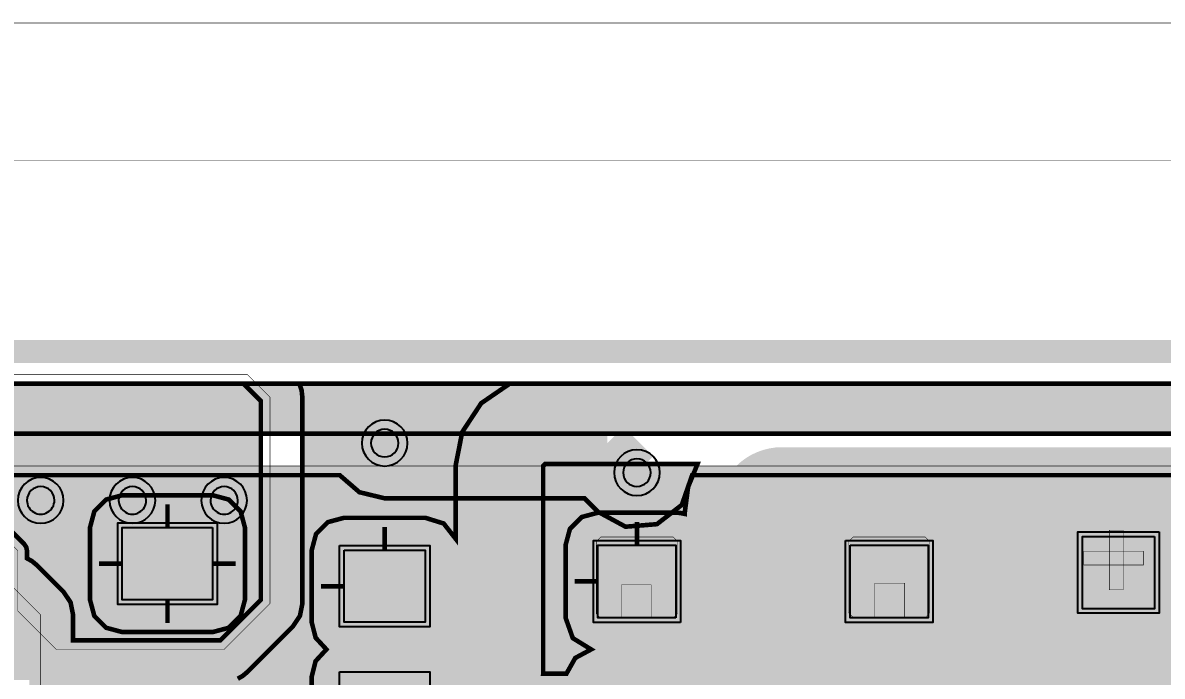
# Model space of a CAD drawing. Header units: millimetres. Extents: x -6.9 to 44.7, y -29.1 to 3.4.
# Drawn here: x 11.87 to 24.49, y -3.81 to 3.43 of the extents above; entities that cross this region are included whole.
import ezdxf

# ---------------------------------------------------------------- set-up
doc = ezdxf.new("R2010")
doc.units = ezdxf.units.MM
doc.header["$MEASUREMENT"] = 0
for name, color, linetype, true_color in [('Board-Outline-Layer', 7, 'Continuous', 0xff00ff), ('Bottom-Layer', 7, 'Continuous', 0x0000ff), ('Bottom-Silkscreen-Layer', 7, 'Continuous', 0x66cc33), ('Document-Layer', 7, 'Continuous', 0xffffff), ('Hole-Layer', 7, 'Continuous', 0x222222), ('Multi-Layer', 7, 'Continuous', 0xc0c0c0), ('Top-Layer', 7, 'Continuous', 0xff0000), ('Top-Paste-Mask-Layer', 7, 'Continuous', 0x808080), ('Top-Silkscreen-Layer', 7, 'Continuous', 0xffcc00), ('Top-Solder-Mask-Layer', 7, 'Continuous', 0x800080)]:
    doc.layers.add(name, color=color, linetype=linetype, true_color=true_color)

msp = doc.modelspace()

# ---------------------------------------------------------------- hatches: boundary and pattern name
at = {"layer": 'Bottom-Layer'}
for points in [[(33.85706883413767, -21.104902209804422), (27.14205568331708, -21.104902209804422), (27.637743444729164, -20.797318049069982), (28.030156980905986, -20.365663106582765), (28.289247742603678, -19.8429907905459), (28.395176196284865, -19.269324044560786), (28.339831010246325, -18.68859064348005), (28.127450169151615, -18.145259481954835), (27.77429645594207, -17.680935427446837), (27.30741215067107, -17.331173482346966), (30.522692298086326, -17.331173482346966), (30.310368301304724, -17.49529784188914), (30.170637767562567, -17.724412797630958), (30.121920243840492, -17.988315976631956), (30.121920243840492, -18.750317500635006), (30.220946424939623, -19.119888239776483), (30.491490982981972, -19.39043279781883), (30.86106172212345, -19.48945897891796), (33.90906781813564, -19.48945897891796), (34.27863855727712, -19.39043279781883), (34.549183115319465, -19.119888239776483), (34.6482092964186, -18.750317500635006), (34.6482092964186, -17.988315976631956), (34.549183115319465, -17.61874523749048), (34.27863855727712, -17.348200679448134), (33.90906781813564, -17.249174498349), (31.343120372601476, -17.249174498349), (31.355985355900508, -17.23802487939134), (31.368305959226074, -17.22627649516714), (31.772128809485924, -16.82245364490729), (33.90906781813564, -16.82245364490729), (34.27863855727712, -16.72342746380816), (34.549183115319465, -16.452882905765815), (34.6482092964186, -16.083312166624335), (34.6482092964186, -15.321310642621288), (34.549183115319465, -14.95173990347981), (34.27863855727712, -14.681195345437464), (33.90906781813564, -14.582169164338332), (32.48920497840996, -14.582169164338332), (32.48920497840996, -12.909024638049276), (32.46194313965987, -12.771970119473005), (32.38430799123014, -12.655780908947667), (28.010982981965963, -8.282455899683496), (28.010982981965963, -7.288561775299467), (28.283785881731113, -7.251484415515106), (28.51274960051607, -7.098606136452922), (28.47698971592438, -7.407024578447603), (28.597148683825353, -7.69331556178695), (28.8423140744664, -7.8838270730933795), (29.14941395864949, -7.9295475919352745), (29.439442967381574, -7.818714930673695), (29.63778743249238, -7.579842207516894), (29.693420706103186, -7.274382482551747), (29.592030417756398, -6.98091917285632), (29.568199136398277, -6.912929700445635), (29.568199136398277, -5.697093159600086), (29.592030417756398, -5.629103687189402), (29.693869122500146, -5.329343676585684), (29.632331511160267, -5.018795277569352), (29.423877321624925, -4.780522248029314), (29.124262720679514, -4.678256532164476), (28.81362695474019, -4.739351594651651), (28.575057150114304, -4.9474660681074685), (28.329770719149618, -4.7361098363670715), (28.010982981965963, -4.679441780707648), (28.010982981965963, -3.4525857251714513), (27.98372114321588, -3.315531206595181), (27.906085994786142, -3.1993419960698426), (25.932502047618247, -1.2257580489019486), (25.816312837092912, -1.148122900472209), (25.679258318516638, -1.1208610617221235), (8.255016510033022, -1.1208610617221235), (8.075946151892305, -1.1688428195742806), (7.944857551603745, -1.29993141986284), (7.8968757937515885, -1.4790017780035565), (7.8968757937515885, -3.2570053340106684), (7.924137632501674, -3.3940598525869388), (8.001772780931413, -3.510249063112277), (8.340113017306493, -3.8488773177546367), (7.305003810007622, -3.8488773177546367), (6.82473630043652, -3.9249442184641143), (6.391480720922738, -4.145698962361843), (6.04764714625821, -4.48953253702637), (5.826892402360481, -4.9227881165401515), (5.750825501651003, -5.403055626111254), (5.750825501651003, -6.08020829660275), (5.745516950541953, -6.329683021845352), (5.720868864337282, -6.474052959414022), (5.712603590024323, -6.486668495327823), (5.703707886772856, -6.487879095758192), (5.012966725933455, -6.487879095758191), (4.5755508623966135, -6.587716412205208), (4.224770575186761, -6.867454356599592), (4.030102202223709, -7.271687398293293), (4.030102202223709, -7.720352225785957), (4.224770575186761, -8.124585267479656), (4.575550862396614, -8.40432321187404), (5.012966725933455, -8.504160528321057), (7.712966725933455, -8.504160528321057), (8.150382589470295, -8.40432321187404), (8.501162876680148, -8.124585267479656), (8.6958312496432, -7.720352225785957), (8.6958312496432, -7.271687398293292), (8.501162876680148, -6.867454356599591), (8.150382589470295, -6.587716412205207), (7.712966725933455, -6.487879095758192), (7.022225565094046, -6.487879095758192), (7.013329861842582, -6.486668495327824), (7.005064587529623, -6.474052959414022), (6.980416501324953, -6.329683021845353), (6.975107950215901, -6.0802082966027475), (6.975107950215901, -5.403055626111255), (7.071732210463529, -5.169784026567162), (7.305003810007621, -5.073159766319534), (9.563354159646456, -5.073159766319534), (9.779776336938523, -5.289766176918206), (9.702141188508785, -5.405955387443543), (9.674879349758701, -5.543009906019813), (9.674879349758701, -7.575013970027941), (9.702141188508786, -7.712068488604212), (9.779776336938525, -7.828257699129549), (10.182880365760735, -8.231361727951757), (10.182880365760735, -8.410394259479164), (10.161940188411952, -8.527444850724692), (10.15492760985522, -8.646146812293624), (10.15492760985522, -11.346146812293625), (10.161940188411952, -11.464848773862558), (10.182880365760735, -11.581899365108088), (10.182880365760735, -14.179027178054357), (10.21014220451082, -14.316081696630627), (10.287777352940557, -14.432270907155964), (12.06578090894767, -16.210274463163078), (12.181970119473009, -16.287909611592816), (12.319024638049278, -16.3151714503429), (22.2250444500889, -16.3151714503429), (22.362098968665176, -16.287909611592816), (22.478288179190514, -16.210274463163078), (23.181303479623363, -15.50725916273023), (23.527474782312176, -15.416665634478994), (23.816266991536345, -15.205381896208154), (24.007401123044147, -14.902876521150064), (24.074218948437903, -14.551341122682247), (24.074218948437903, -13.751341122682248), (24.001762511720486, -13.385831903743158), (23.795351790703585, -13.075603699673104), (23.795351790703585, -11.942222504445011), (23.7680899519535, -11.80516798586874), (23.69045480352376, -11.688978775343402), (23.13325388912193, -11.131777860941572), (23.017064678596594, -11.054142712511833), (22.880010160020323, -11.026880873761748), (20.96409956819914, -11.026880873761748), (20.827045049622864, -11.054142712511833), (20.710855839097526, -11.131777860941572), (20.377142423761693, -11.46549127627741), (20.1405160336992, -11.314987799841619), (19.861605029025775, -11.28579882306401), (19.59894558890914, -11.38405035440516), (19.53095611649848, -11.407881635763273), (17.807118559650878, -11.407881635763273), (17.73912908724023, -11.384050354405167), (17.49579820735653, -11.288577636598708), (17.234823724652053, -11.303317932642438), (17.003791086488846, -11.425583533093574), (15.21717043434087, -9.638960965173144), (15.21717043434087, -8.908694671588348), (15.306055372110746, -8.591016002032003), (15.21717043434087, -8.27333733247566), (15.21717043434087, -6.790152400304802), (18.923037846075694, -6.790152400304802), (19.3232451567882, -6.730582739039529), (19.688754159825216, -6.5570384945660045), (19.98787491973063, -6.284566097643662), (20.19467341710622, -5.9367891323710955), (20.24279271691578, -5.85893981443827), (21.612903225806456, -7.229050323328949), (21.612903225806456, -8.083014986029971), (21.640165064556538, -8.22006950460624), (21.717800212986276, -8.33625871513158), (24.660909321818647, -11.279367823963948), (24.660909321818647, -16.211031242062486), (24.688171160568732, -16.348085760638757), (24.76580630899847, -16.464274971164095), (25.516917236107428, -17.21538589827305), (24.982000251405598, -17.52298649304219), (24.559062383113517, -17.972294701279452), (24.2843379944775, -18.524816933151975), (24.181363552758462, -19.13321694200921), (24.258961189068483, -19.745371263454324), (24.51048287978066, -20.308834789803733), (24.914380002771395, -20.775333900697465), (25.43604947289324, -21.104902209804422), (1.905003810007621, -21.104902209804422), (1.4588476112380588, -21.01615622408606), (1.0806146493151505, -20.763429038772227), (0.8278874640013194, -20.38519607684932), (0.7391414782829567, -19.939039878079758), (0.7391414782829567, -1.733002286004571), (0.8278874640013194, -1.28684608723501), (1.0806146493151507, -0.9086131253121009), (1.4588476112380593, -0.6558859399982702), (1.9050038100076203, -0.5671399542799077), (33.85706883413767, -0.5671399542799075), (34.30322503290723, -0.6558859399982702), (34.68145799483014, -0.9086131253121016), (34.93418518014396, -1.2868460872350105), (35.022931165862325, -1.7330022860045715), (35.02293116586233, -19.939039878079758), (34.93418518014397, -20.38519607684932), (34.68145799483015, -20.763429038772227), (34.30322503290723, -21.01615622408606)], [(9.058983209369677, -2.9882041679905296), (8.884452653879077, -2.773512870983947), (8.633221991112807, -2.657597290080228), (8.356616713233427, -2.6641385483305324), (8.356616713233427, -1.5806019812039627), (15.376769758076298, -1.5806019812039631), (15.594818417265554, -1.769241443628378), (15.875031750063503, -1.837142494284989), (18.087819485567906, -1.837142494284989), (18.23618812734072, -1.985511136057803), (18.542769258617273, -2.151638761750898), (18.890322612929676, -2.1234067944189334), (19.166071995289162, -1.9099761119911278), (19.28054059378427, -1.5806019812039627), (25.63717413641117, -1.5806019812039627), (27.551242062484125, -3.4946699072769207), (27.551242062484125, -4.959384274618884), (27.454914909829824, -5.289009398018797), (27.551242062484125, -5.618634521418709), (27.551242062484125, -6.349369034588404), (27.454914909829824, -6.678994157988317), (27.551242062484125, -7.0086192813882295), (27.551242062484125, -8.430802641605284), (27.558975917448688, -8.469683356095008), (27.581000073031593, -8.502644834258222), (32.02946405892812, -12.951108820154746), (32.02946405892812, -14.582169164338332), (30.86106172212345, -14.582169164338332), (30.491490982981972, -14.681195345437464), (30.220946424939623, -14.95173990347981), (30.121920243840492, -15.321310642621288), (30.121920243840492, -16.083312166624335), (30.220946424939623, -16.452882905765815), (30.491490982981972, -16.72342746380816), (30.86106172212345, -16.82245364490729), (31.12195696597683, -16.82245364490729), (31.072978048018996, -16.871432562865124), (25.823135744208596, -16.871432562865124), (25.12065024130049, -16.168947059957016), (25.12065024130049, -11.131021082042164), (25.112916386335925, -11.09214036755244), (25.090892230753017, -11.059178889389225), (22.072644145288294, -8.040930803924502), (22.072644145288294, -7.080703581407163), (22.06491029032373, -7.041822866917442), (22.042886134740826, -7.008861388754225), (20.42361026057776, -5.389585514591165), (20.350473180091694, -5.124794638282355), (20.168902390362067, -4.918650783085621), (19.915463952327716, -4.812668714578152), (19.641197162470238, -4.828191881126498), (19.40133588393668, -4.962094113291095), (19.24418514497959, -5.1874091948183905), (19.23689181717434, -5.1874091948183905), (19.08350822617667, -4.965531282525314), (18.849649524286974, -4.8311198190955045), (18.580722531399946, -4.810272602312075), (18.328943048904065, -4.907037400379248), (18.2609535764934, -4.930868681737364), (15.007376459981222, -4.930868681737364), (14.834269891153932, -4.7577621129100764), (14.718080680628596, -4.680126964480338), (14.581026162052325, -4.652865125730252), (13.154326932381004, -4.652865125730253), (13.177957699016591, -4.36735165980173), (13.069086675037553, -4.102354579636571), (12.851560495167933, -3.915917691039831), (12.573025146050293, -3.8488773177546367), (8.990572879082867, -3.8488773177546367), (8.883179381895175, -3.741483820566946), (9.05827414362775, -3.5272524217850725), (9.12115771272769, -3.257810545775646)]]:
    msp.add_hatch(color=256, dxfattribs=at).paths.add_polyline_path(points)
at = {"layer": 'Bottom-Silkscreen-Layer'}
for points in [[(34.91479137946563, -1.608813411283497), (34.91684961467811, -6.883162829119264), (34.91444520462184, -12.147023114046231), (23.489734667335057, -12.147023114046231), (12.065024130048267, -12.147023114046231), (12.065024130048267, -6.874774207151254), (12.065024130048267, -1.6025253002562758), (23.487676432122573, -1.6004247893154857)], [(12.194321374893018, -2.5147963278994507), (12.19192260899182, -3.309625809128274), (16.996556639845597, -3.3075211038765002), (21.80119161139189, -3.3054155597625297), (21.803617657375884, -2.521079405753491), (21.801557540778383, -1.7262490856624724), (16.996896229841806, -1.7178604636944605), (12.19672108148673, -1.7199660078084316)], [(21.9422954879331, -2.5126907837854806), (21.9422954879331, -3.3054155597625297), (24.037688054570093, -3.3075311702228625), (26.133080621207093, -3.3096467806831944), (26.133080621207093, -2.5183019330198833), (26.126788329005866, -1.721345936122169), (24.031395762368867, -1.7178503973480987), (21.9422954879331, -1.7199660078084316)], [(17.309176981785203, -2.214671566576737), (17.27726586975915, -2.255908354447086), (17.228622660052846, -2.349112655409264), (17.210669543494255, -2.412027320169347), (17.192558390593934, -2.47835112089723), (17.172465198574464, -2.547140337621512), (17.158875954571037, -2.6024515554297905), (17.140692368347423, -2.684657534129708), (17.051509074218316, -3.0139193349961118), (16.914294020514582, -3.0281741203063532), (16.899680362367462, -2.9731976085145986), (16.87943101539129, -2.9044075529281206), (16.856416032434907, -2.831582570175029), (16.839038619692605, -2.775269750903771), (16.82022476948711, -2.7056290890497356), (16.801352596345975, -2.640306889784833), (16.787187648526256, -2.5934270759166034), (16.76452072179868, -2.5263181001725146), (16.741470933219418, -2.4497761190253975), (16.726506396765963, -2.3868614542653144), (16.707341668254138, -2.3323354114732417), (16.68858990375432, -2.293789693530231), (16.63678972998353, -2.251297128951271), (16.617975879778037, -2.2273627127521416), (16.617975879778037, -2.2065060819530755), (16.73182789429659, -2.2041606232508197), (16.85762105954057, -2.2146464007108335), (16.83420346018979, -2.2526435027771368), (16.8430026979309, -2.414111892728399), (16.86186640483944, -2.4867741362153097), (16.881893748383188, -2.549458113871273), (16.89548017030909, -2.5946660753812787), (16.909071295697537, -2.646013669309671), (16.929124978631574, -2.7128944745362307), (16.990169337700834, -2.642512258500224), (17.011750705271556, -2.567014660788124), (17.03145445059177, -2.491719228865453), (17.050655866111498, -2.416060569611568), (17.070194049549904, -2.3261076985241904), (17.07676102396413, -2.2614809160204357), (17.05131717294622, -2.252854896050731), (17.02887695311362, -2.225367059585951)], [(23.061794830560867, -2.2242320790336794), (23.123517428930036, -2.4580665941163824), (23.024780461666577, -2.372476645314569), (22.886087580029198, -2.2746057539515863), (22.856930815673234, -2.5568988215568993), (22.961566865668626, -2.604965625433603), (23.005832092432115, -2.6175485583856193), (22.958797466918377, -2.6553795657369554), (22.774257113715226, -2.781126686761836), (22.935895367063228, -3.04117396777018), (23.029879955764777, -2.953691545852383), (23.048568693866407, -2.8477776437464715), (23.207188264948936, -2.9219313842192958), (23.100092304039173, -3.057951211706202), (23.06385588785088, -3.0747284556422243), (22.78891874718037, -3.0747284556422243), (22.745931921538343, -3.058006576611191), (22.710972965779007, -3.0390768122781773), (22.670876888221056, -3.00342516891413), (22.75772820561719, -2.6411465908438316), (22.784215284628996, -2.633709238606992), (22.7313982222546, -2.5881883814975803), (22.666795223418973, -2.512514622724152), (22.65224741374757, -2.4833306068974417), (22.651476986581656, -2.3615940860354674), (22.671449769959814, -2.3173969534726075), (22.754178032083413, -2.235866258841114), (22.784215284628996, -2.219089014905092)], [(23.78134934552023, -2.2243084154935886), (23.969487847575174, -2.439903549831245), (23.98830169778067, -2.5043021618174692), (23.997673817260537, -2.772738064793825), (23.94501949469042, -2.9243934447669075), (23.931822519463775, -2.949559310670941), (23.52627963066672, -3.0762853838794872), (23.452106966924063, -3.0417578158591536), (23.39566541630758, -3.0185615983932093), (23.386258491204835, -2.887926427347569), (23.38155502865346, -2.7611810603084956), (23.352165913247454, -2.7544106035181137), (23.470387444476234, -2.688851845113714), (23.58054724089196, -2.7543661438216835), (23.578234078009196, -3.0167823716737945), (23.815256607053083, -2.836095648793819), (23.77744923437263, -2.362487474275061), (23.76252514769712, -2.340063848892371), (23.687360053356123, -2.268555879788256), (23.593087612746434, -2.273714882298583), (23.567987114494773, -2.286197990649181), (23.511675379444707, -2.367987054837289), (23.41431746740131, -2.2643598910798577), (23.43408800188975, -2.213162453484692), (23.519798259270928, -2.2077366927957827)], [(24.750262631103215, -2.214894703921086), (24.711483523059652, -2.2526435027771368), (24.684414155383983, -2.2526435027771368), (24.684414155383983, -2.6464020625067897), (24.684414155383983, -3.040161461098641), (24.71969012451929, -3.042764450495315), (24.75496609365459, -3.0663398336742134), (24.75496609365459, -3.0873113885942414), (24.61856567966475, -3.0897197619612573), (24.44157532454907, -3.0639465598267397), (24.479317789446313, -3.0427912940856126), (24.522610340154174, -2.81468117463388), (24.5197929660859, -2.659491668225675), (24.43614752876478, -2.657050579232984), (24.302631278011447, -2.729837813187219), (24.206304364959312, -2.7786981807020967), (24.20300817840331, -2.5065914167525394), (24.305056383302936, -2.5377786355052114), (24.43501869775245, -2.6031570385373), (24.5197929660859, -2.6007713144495974), (24.52235259040636, -2.4487124417598536), (24.418901812973914, -2.2529060666447354), (24.14502671414751, -2.3911597841617227), (24.09799208863377, -2.4104057995429304), (24.068260561154023, -2.4078330091853424), (24.070348898526838, -2.350865877400578), (24.086811017456643, -2.2755989667925984), (24.10118479901364, -2.2398718258308388), (24.431157154997777, -2.20231177096907)], [(12.192017618935358, -4.307864273561824), (12.192017618935358, -5.188677129962762), (16.996604615163623, -5.186572424710987), (21.80119161139189, -5.184466880597016), (21.803615775990867, -4.316244506907868), (21.80155848147089, -3.4375363557587044), (16.99454826133616, -3.4270505782986906), (12.192017618935358, -3.4270505782986906)], [(21.9422954879331, -4.3078558849398565), (21.9422954879331, -5.184466880597016), (24.037688054570093, -5.186582491057348), (26.133080621207093, -5.188698101517682), (26.133080621207093, -4.3078558849398565), (26.133080621207093, -3.4270136683620316), (24.037688054570093, -3.429129278822364), (21.9422954879331, -3.4312448892826963)]]:
    msp.add_hatch(color=256, dxfattribs=at).paths.add_polyline_path(points)
at = {"layer": 'Document-Layer'}
for points in [[(23.901447802895607, -2.8506045212090427), (23.901447802895607, -2.190203200406401), (24.05384810769622, -2.190203200406401), (24.05384810769622, -2.8506045212090427)], [(23.901447802895607, -2.8506045212090427), (23.901447802895607, -2.190203200406401), (24.05384810769622, -2.190203200406401), (24.05384810769622, -2.8506045212090427)], [(24.278206756413514, -2.5754457708915424), (23.617805435610872, -2.5754457708915424), (23.617805435610872, -2.423045466090932), (24.278206756413514, -2.423045466090932)], [(24.278206756413514, -2.5754457708915424), (23.617805435610872, -2.5754457708915424), (23.617805435610872, -2.423045466090932), (24.278206756413514, -2.423045466090932)]]:
    msp.add_hatch(color=256, dxfattribs=at).paths.add_polyline_path(points)
at = {"layer": 'Top-Layer'}
for points in [[(6.768884937769877, -2.1609931419862844), (6.768884937769877, -2.8971919164467272), (6.578613157226315, -2.706920135903166), (6.578613157226315, -1.013084944106995), (7.024558147053402, -0.5671399542799077), (14.311484525031945, -0.5671399542799077), (14.503429006858015, -0.7590844361059791), (14.503429006858015, -2.9609206439041817), (14.05494401195092, -3.409405638811278), (12.423164846329694, -3.409405638811278), (12.423164846329694, -3.12729997459995), (12.39590300757961, -2.9902454560236804), (12.318267859149872, -2.874056245498342), (12.019845202304557, -2.5756335886530284), (11.969614021409546, -2.5338337990506297), (11.912623825247652, -2.5018570655348222), (11.912623825247652, -2.416461772923546), (11.904889970283088, -2.377581058433824), (11.882865814700184, -2.344619580270608), (11.547851844672243, -2.009605610242668), (11.514890366509027, -1.9875814546597632), (11.476009652019306, -1.9798475996951996), (8.90210566421133, -1.9798475996951996), (8.863224949721609, -1.9875814546597632), (8.830263471558391, -2.0096056102426676), (8.639267789567027, -2.200601292234032), (8.617243633984122, -2.233562770397248), (8.60950977901956, -2.27244348488697), (8.60950977901956, -2.6531691944367592), (8.547538061954155, -2.6460773450943647), (8.485166370332742, -2.6453289284903607), (8.48516637033274, -2.1609931419862844), (8.437184612480584, -1.981922783845568), (8.306096012192025, -1.8508341835570086), (8.127025654051309, -1.802852425704852), (7.127025654051309, -1.802852425704852), (6.947955295910593, -1.8508341835570086), (6.816866695622033, -1.981922783845568)], [(14.963169926339853, -0.717000254000508), (14.954858137030213, -0.640289795050363), (14.930308571878733, -0.5671399542799077), (17.25953941110415, -0.5671399542799078), (16.943934376737253, -0.7836551903663985), (16.733641780328234, -1.1034401322740361), (16.659893319786644, -1.479001778003556), (16.659893319786644, -2.283966656169219), (16.528472115327542, -2.11623175165029), (16.325031750063502, -2.0528397256794517), (15.425031750063502, -2.0528397256794517), (15.245961391922785, -2.1008214835316084), (15.114872791634227, -2.2319100838201678), (15.06689103378207, -2.4109804419608842), (15.066891033782069, -3.210980441960884), (15.110144390275783, -3.381599090720325), (15.229456874420093, -3.5110058420116843), (15.110144390275783, -3.640412593303044), (15.06689103378207, -3.8110312420624846), (15.066891033782069, -4.611031242062484), (15.114872791634227, -4.790101600203201), (15.245961391922785, -4.92119020049176), (15.425031750063502, -4.969171958343917), (15.43395986791974, -4.969171958343917), (15.43395986791974, -5.910015232672879), (15.433400196833848, -5.92149967879653), (15.43172648810213, -5.93287528575057), (15.169100838201679, -5.93287528575057), (15.066968021618663, -5.94774692326813), (14.973317246634496, -5.991126759257887), (14.973317246634496, -5.299156718313438), (14.94605540788441, -5.162102199737168), (14.868420259454671, -5.04591298921183), (14.604272431159016, -4.781765160916173), (14.488083220633676, -4.704130012486433), (14.351028702057405, -4.676868173736348), (14.32717805435611, -4.676868173736348), (14.327178054356109, -4.061018542037085), (14.30670305115458, -3.9416592572335203), (14.247619164673075, -3.835947578677355), (14.302103222390668, -3.8046195430071794), (14.350271923157997, -3.764249571113293), (14.85827293916003, -3.2562485551112608), (14.935908087589768, -3.1400593445859233), (14.963169926339853, -3.0030048260096525)], [(19.34016279047022, -1.4561417322834633), (19.235556036115323, -1.7124633769159252), (19.1998983997968, -1.9870027940055883), (19.1998983997968, -2.0101750624685097), (19.15095709099955, -1.9997566587272213), (19.101041402082807, -1.996261112522225), (18.23703327406655, -1.996261112522225), (18.057962915925835, -2.044242870374382), (17.926874315637274, -2.1753314706629414), (17.878892557785118, -2.3544018288036574), (17.878892557785118, -3.160878841757684), (17.9584238000468, -3.3859155801916883), (18.16169499460841, -3.5110058420116843), (17.98617953882001, -3.605521465031737), (17.888383365015567, -3.779230378460757), (17.66167132334265, -3.779230378460757), (17.645863122670473, -3.7793551140641393), (17.630058858689743, -3.779729289811579), (17.630146159480592, -3.7723680499805754), (17.630175260350523, -3.7650063500127002), (17.630175260350523, -1.479001778003556), (17.653035306070613, -1.4561417322834647)], [(14.327178054356109, -2.1609931419862844), (14.279196296503953, -1.981922783845568), (14.148107696215394, -1.8508341835570086), (13.969037338074678, -1.802852425704852), (12.969037338074678, -1.802852425704852), (12.789966979933961, -1.8508341835570086), (12.658878379645403, -1.981922783845568), (12.610896621793245, -2.1609931419862844), (12.610896621793247, -2.9609931419862843), (12.658878379645403, -3.1400635001270008), (12.789966979933961, -3.27115210041556), (12.969037338074678, -3.3191338582677172), (13.969037338074678, -3.3191338582677172), (14.148107696215394, -3.27115210041556), (14.279196296503953, -3.1400635001270008), (14.32717805435611, -2.9609931419862843)], [(13.969037338074678, -2.1609931419862844), (13.969037338074678, -2.9609931419862843), (12.969037338074678, -2.9609931419862843), (12.969037338074678, -2.1609931419862844)], [(24.403048006096014, -2.260104140208281), (24.403048006096014, -3.060104140208281), (23.603048006096017, -3.0601041402082805), (23.603048006096017, -2.2601041402082807)], [(19.101041402082807, -3.160878841757683), (18.23703327406655, -3.160878841757683), (18.23703327406655, -2.35440182880366), (19.101041402082807, -2.35440182880366)], [(21.031038862077725, -2.35440182880366), (21.89504699009398, -2.35440182880366), (21.89504699009398, -3.160878841757683), (21.031038862077725, -3.160878841757683)], [(15.425031750063502, -2.4109804419608825), (16.325031750063502, -2.4109804419608825), (16.325031750063502, -3.2109804419608823), (15.425031750063502, -3.2109804419608823)]]:
    msp.add_hatch(color=256, dxfattribs=at).paths.add_polyline_path(points)
at = {"layer": 'Top-Paste-Mask-Layer'}
for points in [[(13.969037338074678, -2.1609931419862844), (13.969037338074678, -2.9609931419862843), (12.969037338074678, -2.9609931419862843), (12.969037338074678, -2.1609931419862844)], [(18.219050038100075, -2.315984251968504), (18.219050038100075, -3.1159842519685044), (18.269062738125477, -3.1659969519939044), (18.49702819405639, -3.1659969519939044), (18.49702819405639, -2.7959944119888247), (18.82702565405131, -2.7959944119888247), (18.82702565405131, -3.1659969519939044), (19.069062738125478, -3.1659969519939044), (19.119050038100077, -3.1159842519685044), (19.119050038100077, -2.315984251968504), (19.069062738125478, -2.265996951993904), (18.26906273812548, -2.265996951993904)], [(18.219050038100075, -2.315984251968504), (18.219050038100075, -3.1159842519685044), (18.269062738125477, -3.1659969519939044), (18.49702819405639, -3.1659969519939044), (18.49702819405639, -2.7959944119888247), (18.82702565405131, -2.7959944119888247), (18.82702565405131, -3.1659969519939044), (19.069062738125478, -3.1659969519939044), (19.119050038100077, -3.1159842519685044), (19.119050038100077, -2.315984251968504), (19.069062738125478, -2.265996951993904), (18.26906273812548, -2.265996951993904)], [(21.86301752603506, -3.1560147320294645), (21.63505207010414, -3.1560147320294645), (21.63505207010414, -2.776029972059945), (21.305054610109224, -2.776029972059945), (21.305054610109224, -3.1560147320294645), (21.063017526035054, -3.1560147320294645), (21.013030226060454, -3.1060274320548644), (21.013030226060454, -2.3160350520701045), (21.063017526035054, -2.2660223520447045), (21.863017526035055, -2.2660223520447045), (21.913030226060457, -2.3160350520701045), (21.913030226060457, -3.1060274320548644)], [(21.86301752603506, -3.1560147320294645), (21.63505207010414, -3.1560147320294645), (21.63505207010414, -2.776029972059945), (21.305054610109224, -2.776029972059945), (21.305054610109224, -3.1560147320294645), (21.063017526035054, -3.1560147320294645), (21.013030226060454, -3.1060274320548644), (21.013030226060454, -2.3160350520701045), (21.063017526035054, -2.2660223520447045), (21.863017526035055, -2.2660223520447045), (21.913030226060457, -2.3160350520701045), (21.913030226060457, -3.1060274320548644)], [(24.403048006096014, -2.260104140208281), (24.403048006096014, -3.060104140208281), (23.603048006096017, -3.0601041402082805), (23.603048006096017, -2.2601041402082807)], [(15.425031750063502, -2.4109804419608825), (16.325031750063502, -2.4109804419608825), (16.325031750063502, -3.2109804419608823), (15.425031750063502, -3.2109804419608823)]]:
    msp.add_hatch(color=256, dxfattribs=at).paths.add_polyline_path(points)
at = {"layer": 'Top-Solder-Mask-Layer'}
for points in [[(14.019837439674882, -2.110193040386081), (14.019837439674882, -3.011793243586488), (12.918237236474473, -3.011793243586488), (12.918237236474473, -2.110193040386081)], [(24.453848107696217, -2.2093040386080776), (24.453848107696217, -3.1109042418084845), (23.55224790449581, -3.110904241808484), (23.55224790449581, -2.209304038608077)], [(15.374231648463299, -2.3601803403606803), (16.375831851663705, -2.3601803403606803), (16.375831851663705, -3.2617805435610863), (15.374231648463299, -3.2617805435610863)], [(19.15184150368301, -3.211678943357887), (18.186233172466345, -3.211678943357887), (18.186233172466345, -2.3036017272034566), (19.15184150368301, -2.3036017272034566)], [(20.980238760477523, -2.3036017272034566), (21.945847091694183, -2.3036017272034566), (21.945847091694183, -3.211678943357887), (20.980238760477523, -3.211678943357887)], [(15.374231648463299, -3.760231140462281), (16.375831851663705, -3.760231140462281), (16.375831851663705, -4.661831343662687), (15.374231648463299, -4.661831343662687)]]:
    msp.add_hatch(color=256, dxfattribs=at).paths.add_polyline_path(points)

# ---------------------------------------------------------------- linework, layer by layer
at = {"layer": 'Board-Outline-Layer', "const_width": 0.25400050800101603}
msp.add_lwpolyline([(0.38100076200152405, -19.939039878079758), (0.38100076200152405, -1.733002286004571, -0.414), (1.9050038100076203, -0.20899923799847503), (33.85706883413767, -0.20899923799847503, -0.414), (35.381071882143765, -1.733002286004571), (35.381071882143765, -19.939039878079758, -0.414), (33.85706883413767, -21.463042926085855), (1.9050038100076203, -21.463042926085855, -0.414)], format="xyb", close=True, dxfattribs=at)
at = {"layer": 'Bottom-Layer', "const_width": 0.005080010160020321}
for points in [[(-6.858013716027433, -23.241046482092965), (-6.858013716027433, 3.4290068580137163), (39.243078486156975, 3.4290068580137163), (39.243078486156975, -23.241046482092965)], [(8.255016510033022, -1.4790017780035565), (8.255016510033022, -3.2570053340106684), (10.287020574041149, -5.289009398018797), (20.17934975869952, -5.289009398018797), (21.97104394208789, -7.080703581407163), (21.97104394208789, -8.083014986029971), (25.01905003810008, -11.131021082042164), (25.01905003810008, -16.211031242062486), (25.781051562103126, -16.973032766065533), (31.115062230124465, -16.973032766065533), (32.131064262128525, -15.957030734061469), (32.131064262128525, -12.909024638049276), (27.652842265684534, -8.430802641605284), (27.652842265684534, -3.4525857251714513), (25.679258318516638, -1.4790017780035565)]]:
    msp.add_lwpolyline(points, close=True, dxfattribs=at)
at = {"layer": 'Bottom-Layer'}
for points, const_width in [([(1.9050038100076203, -0.5671399542799077), (33.85706883413767, -0.5671399542799075)], 0.05080010160020321), ([(18.34137668275337, -1.22500127000254), (15.875031750063503, -1.22500127000254)], 0.5080010160020321), ([(18.669037338074677, -1.552661925323851), (18.34137668275337, -1.22500127000254)], 0.5080010160020321), ([(25.679258318516638, -1.1208610617221235), (8.255016510033022, -1.1208610617221235)], 0.05080010160020321), ([(8.356616713233427, -1.5806019812039627), (15.376769758076298, -1.5806019812039631), (15.594818417265554, -1.769241443628378), (15.875031750063503, -1.837142494284989), (18.087819485567906, -1.837142494284989), (18.23618812734072, -1.985511136057803), (18.542769258617273, -2.151638761750898), (18.890322612929676, -2.1234067944189334), (19.166071995289162, -1.9099761119911278), (19.28054059378427, -1.5806019812039627), (25.63717413641117, -1.5806019812039627)], 0.05080010160020321)]:
    msp.add_lwpolyline(points, dxfattribs=dict(at, const_width=const_width))
at = {"layer": 'Bottom-Silkscreen-Layer', "const_width": 0.25400050800101603}
for points in [[(34.91479137946563, -1.608813411283497), (34.91684961467811, -6.883162829119264), (34.91444520462184, -12.147023114046231), (23.489734667335057, -12.147023114046231), (12.065024130048267, -12.147023114046231), (12.065024130048267, -6.874774207151254), (12.065024130048267, -1.6025253002562758), (23.487676432122573, -1.6004247893154857)], [(12.194321374893018, -2.5147963278994507), (12.19192260899182, -3.309625809128274), (16.996556639845597, -3.3075211038765002), (21.80119161139189, -3.3054155597625297), (21.803617657375884, -2.521079405753491), (21.801557540778383, -1.7262490856624724), (16.996896229841806, -1.7178604636944605), (12.19672108148673, -1.7199660078084316)], [(21.9422954879331, -2.5126907837854806), (21.9422954879331, -3.3054155597625297), (24.037688054570093, -3.3075311702228625), (26.133080621207093, -3.3096467806831944), (26.133080621207093, -2.5183019330198833), (26.126788329005866, -1.721345936122169), (24.031395762368867, -1.7178503973480987), (21.9422954879331, -1.7199660078084316)], [(17.309176981785203, -2.214671566576737), (17.27726586975915, -2.255908354447086), (17.228622660052846, -2.349112655409264), (17.210669543494255, -2.412027320169347), (17.192558390593934, -2.47835112089723), (17.172465198574464, -2.547140337621512), (17.158875954571037, -2.6024515554297905), (17.140692368347423, -2.684657534129708), (17.051509074218316, -3.0139193349961118), (16.914294020514582, -3.0281741203063532), (16.899680362367462, -2.9731976085145986), (16.87943101539129, -2.9044075529281206), (16.856416032434907, -2.831582570175029), (16.839038619692605, -2.775269750903771), (16.82022476948711, -2.7056290890497356), (16.801352596345975, -2.640306889784833), (16.787187648526256, -2.5934270759166034), (16.76452072179868, -2.5263181001725146), (16.741470933219418, -2.4497761190253975), (16.726506396765963, -2.3868614542653144), (16.707341668254138, -2.3323354114732417), (16.68858990375432, -2.293789693530231), (16.63678972998353, -2.251297128951271), (16.617975879778037, -2.2273627127521416), (16.617975879778037, -2.2065060819530755), (16.73182789429659, -2.2041606232508197), (16.85762105954057, -2.2146464007108335), (16.83420346018979, -2.2526435027771368), (16.8430026979309, -2.414111892728399), (16.86186640483944, -2.4867741362153097), (16.881893748383188, -2.549458113871273), (16.89548017030909, -2.5946660753812787), (16.909071295697537, -2.646013669309671), (16.929124978631574, -2.7128944745362307), (16.990169337700834, -2.642512258500224), (17.011750705271556, -2.567014660788124), (17.03145445059177, -2.491719228865453), (17.050655866111498, -2.416060569611568), (17.070194049549904, -2.3261076985241904), (17.07676102396413, -2.2614809160204357), (17.05131717294622, -2.252854896050731), (17.02887695311362, -2.225367059585951)], [(23.061794830560867, -2.2242320790336794), (23.123517428930036, -2.4580665941163824), (23.024780461666577, -2.372476645314569), (22.886087580029198, -2.2746057539515863), (22.856930815673234, -2.5568988215568993), (22.961566865668626, -2.604965625433603), (23.005832092432115, -2.6175485583856193), (22.958797466918377, -2.6553795657369554), (22.774257113715226, -2.781126686761836), (22.935895367063228, -3.04117396777018), (23.029879955764777, -2.953691545852383), (23.048568693866407, -2.8477776437464715), (23.207188264948936, -2.9219313842192958), (23.100092304039173, -3.057951211706202), (23.06385588785088, -3.0747284556422243), (22.78891874718037, -3.0747284556422243), (22.745931921538343, -3.058006576611191), (22.710972965779007, -3.0390768122781773), (22.670876888221056, -3.00342516891413), (22.75772820561719, -2.6411465908438316), (22.784215284628996, -2.633709238606992), (22.7313982222546, -2.5881883814975803), (22.666795223418973, -2.512514622724152), (22.65224741374757, -2.4833306068974417), (22.651476986581656, -2.3615940860354674), (22.671449769959814, -2.3173969534726075), (22.754178032083413, -2.235866258841114), (22.784215284628996, -2.219089014905092)], [(23.78134934552023, -2.2243084154935886), (23.969487847575174, -2.439903549831245), (23.98830169778067, -2.5043021618174692), (23.997673817260537, -2.772738064793825), (23.94501949469042, -2.9243934447669075), (23.931822519463775, -2.949559310670941), (23.52627963066672, -3.0762853838794872), (23.452106966924063, -3.0417578158591536), (23.39566541630758, -3.0185615983932093), (23.386258491204835, -2.887926427347569), (23.38155502865346, -2.7611810603084956), (23.352165913247454, -2.7544106035181137), (23.470387444476234, -2.688851845113714), (23.58054724089196, -2.7543661438216835), (23.578234078009196, -3.0167823716737945), (23.815256607053083, -2.836095648793819), (23.77744923437263, -2.362487474275061), (23.76252514769712, -2.340063848892371), (23.687360053356123, -2.268555879788256), (23.593087612746434, -2.273714882298583), (23.567987114494773, -2.286197990649181), (23.511675379444707, -2.367987054837289), (23.41431746740131, -2.2643598910798577), (23.43408800188975, -2.213162453484692), (23.519798259270928, -2.2077366927957827)], [(12.192017618935358, -4.307864273561824), (12.192017618935358, -5.188677129962762), (16.996604615163623, -5.186572424710987), (21.80119161139189, -5.184466880597016), (21.803615775990867, -4.316244506907868), (21.80155848147089, -3.4375363557587044), (16.99454826133616, -3.4270505782986906), (12.192017618935358, -3.4270505782986906)], [(21.9422954879331, -4.3078558849398565), (21.9422954879331, -5.184466880597016), (24.037688054570093, -5.186582491057348), (26.133080621207093, -5.188698101517682), (26.133080621207093, -4.3078558849398565), (26.133080621207093, -3.4270136683620316), (24.037688054570093, -3.429129278822364), (21.9422954879331, -3.4312448892826963)]]:
    msp.add_lwpolyline(points, close=True, dxfattribs=at)
msp.add_lwpolyline([(24.61856567966475, -3.0897197619612573), (24.44157532454907, -3.0639465598267397), (24.479317789446313, -3.0427912940856126), (24.522610340154174, -2.81468117463388), (24.5197929660859, -2.659491668225675), (24.43614752876478, -2.657050579232984), (24.302631278011447, -2.729837813187219), (24.206304364959312, -2.7786981807020967), (24.20300817840331, -2.5065914167525394), (24.305056383302936, -2.5377786355052114), (24.43501869775245, -2.6031570385373), (24.5197929660859, -2.6007713144495974), (24.52235259040636, -2.4487124417598536), (24.418901812973914, -2.2529060666447354), (24.14502671414751, -2.3911597841617227), (24.09799208863377, -2.4104057995429304), (24.068260561154023, -2.4078330091853424), (24.070348898526838, -2.350865877400578), (24.086811017456643, -2.2755989667925984), (24.10118479901364, -2.2398718258308388), (24.431157154997777, -2.20231177096907), (24.750262631103215, -2.214894703921086), (24.711483523059652, -2.2526435027771368)], dxfattribs=at)
at = {"layer": 'Document-Layer', "const_width": 0.005080010160020321}
for points in [[(23.901447802895607, -2.8506045212090427), (23.901447802895607, -2.190203200406401), (24.05384810769622, -2.190203200406401), (24.05384810769622, -2.8506045212090427)], [(23.901447802895607, -2.8506045212090427), (23.901447802895607, -2.190203200406401), (24.05384810769622, -2.190203200406401), (24.05384810769622, -2.8506045212090427)], [(24.278206756413514, -2.5754457708915424), (23.617805435610872, -2.5754457708915424), (23.617805435610872, -2.423045466090932), (24.278206756413514, -2.423045466090932)], [(24.278206756413514, -2.5754457708915424), (23.617805435610872, -2.5754457708915424), (23.617805435610872, -2.423045466090932), (24.278206756413514, -2.423045466090932)]]:
    msp.add_lwpolyline(points, close=True, dxfattribs=at)
at = {"layer": 'Hole-Layer'}
for points in [[(15.722531115062232, -1.225001269902676, 1), (16.02753238506477, -1.2250012701845452), (16.02753238506477, -1.2250012701024042, 1), (15.722531115062232, -1.2250012698205346)], [(11.912523495046992, -1.8600025399052158, 1), (12.217524765049532, -1.8600025401870854), (12.217524765049532, -1.860002540104945, 1), (11.912523495046992, -1.8600025398230753)], [(12.928525527051056, -1.8600025399052158, 1), (13.233526797053596, -1.8600025401870854), (13.233526797053596, -1.860002540104945, 1), (12.928525527051056, -1.8600025398230753)], [(13.94452755905512, -1.8600025399052158, 1), (14.24952882905766, -1.8600025401870854), (14.24952882905766, -1.860002540104945, 1), (13.94452755905512, -1.8600025398230753)]]:
    msp.add_lwpolyline(points, format="xyb", dxfattribs=at)
msp.add_lwpolyline([(18.516536703073406, -1.552661925323851, 1), (18.82153797307595, -1.552661925323851, 1)], format="xyb", close=True, dxfattribs=at)
at = {"layer": 'Multi-Layer'}
for points in [[(15.621031242062486, -1.22500127000254, 1), (16.12903225806452, -1.22500127000254, 1)], [(18.415036830073664, -1.552661925323851, 1), (18.923037846075694, -1.552661925323851, 1)], [(11.811023622047246, -1.8600025400050804, 1), (12.319024638049278, -1.8600025400050804, 1)], [(12.82702565405131, -1.8600025400050804, 1), (13.335026670053342, -1.8600025400050804, 1)], [(13.843027686055374, -1.8600025400050804, 1), (14.351028702057405, -1.8600025400050804, 1)]]:
    msp.add_lwpolyline(points, format="xyb", close=True, dxfattribs=at)
at = {"layer": 'Top-Layer'}
for points, const_width in [([(-3.6830073660147327, -22.098044196088395), (-3.6830073660147327, 1.9050038100076203), (36.957073914147834, 1.9050038100076203), (36.957073914147834, -22.098044196088395)], 0.005080010160020321), ([(14.09702819405639, -3.5110058420116843), (14.605029210058422, -3.0030048260096525), (14.605029210058422, -0.717000254000508), (14.351028702057405, -0.4629997459994921), (6.985013970027941, -0.4629997459994921), (6.477012954025909, -0.9710007620015241), (6.477012954025909, -2.7490043180086365), (6.985013970027941, -3.2570053340106684), (8.211744983489968, -3.2570053340106684), (8.711109982219964, -2.7576403352806707), (8.711109982219964, -2.27244348488697), (8.90210566421133, -2.0814478028956063), (11.476009652019306, -2.0814478028956063), (11.811023622047246, -2.416461772923546), (11.811023622047246, -3.0856946913893832), (12.236334772669547, -3.5110058420116843)], 0.005080010160020321), ([(19.34016279047022, -1.4561417322834633), (19.235556036115323, -1.7124633769159252), (19.1998983997968, -1.9870027940055883), (19.1998983997968, -2.0101750624685097), (19.15095709099955, -1.9997566587272213), (19.101041402082807, -1.996261112522225), (18.23703327406655, -1.996261112522225), (18.057962915925835, -2.044242870374382), (17.926874315637274, -2.1753314706629414), (17.878892557785118, -2.3544018288036574), (17.878892557785118, -3.160878841757684), (17.9584238000468, -3.3859155801916883), (18.16169499460841, -3.5110058420116843), (17.98617953882001, -3.605521465031737), (17.888383365015567, -3.779230378460757), (17.66167132334265, -3.779230378460757), (17.645863122670473, -3.7793551140641393), (17.630058858689743, -3.779729289811579), (17.630146159480592, -3.7723680499805754), (17.630175260350523, -3.7650063500127002), (17.630175260350523, -1.479001778003556), (17.653035306070613, -1.4561417322834647)], 0.05080010160020321), ([(14.327178054356109, -2.1609931419862844), (14.279196296503953, -1.981922783845568), (14.148107696215394, -1.8508341835570086), (13.969037338074678, -1.802852425704852), (12.969037338074678, -1.802852425704852), (12.789966979933961, -1.8508341835570086), (12.658878379645403, -1.981922783845568), (12.610896621793245, -2.1609931419862844), (12.610896621793247, -2.9609931419862843), (12.658878379645403, -3.1400635001270008), (12.789966979933961, -3.27115210041556), (12.969037338074678, -3.3191338582677172), (13.969037338074678, -3.3191338582677172), (14.148107696215394, -3.27115210041556), (14.279196296503953, -3.1400635001270008), (14.32717805435611, -2.9609931419862843)], 0.05080010160020321), ([(11.766601473202948, -2.828877317754636), (10.461148082296164, -2.828877317754636), (10.033020066040134, -3.2570053340106684), (7.304396748793499, -3.2570053340106684), (7.050396240792483, -3.5110058420116843), (6.466565913131826, -3.5110058420116843), (6.466565913131826, -5.024561849123699), (8.255016510033022, -6.813012446024893), (14.20445770891542, -6.813012446024893), (14.615176530353063, -6.40229362458725), (14.615176530353063, -5.299156718313438), (14.351028702057405, -5.035008890017781), (12.573025146050293, -5.035008890017781), (12.065024130048261, -4.527007874015749), (12.065024130048261, -3.12729997459995)], 0.005080010160020321)]:
    msp.add_lwpolyline(points, close=True, dxfattribs=dict(at, const_width=const_width))
for points, const_width in [([(7.024558147053402, -0.5671399542799077), (14.311484525031945, -0.5671399542799077), (14.503429006858015, -0.7590844361059791), (14.503429006858015, -2.9609206439041817), (14.05494401195092, -3.409405638811278), (12.423164846329694, -3.409405638811278), (12.423164846329694, -3.12729997459995), (12.39590300757961, -2.9902454560236804), (12.318267859149872, -2.874056245498342), (12.019845202304557, -2.5756335886530284), (11.969614021409546, -2.5338337990506297), (11.912623825247652, -2.5018570655348222), (11.912623825247652, -2.416461772923546), (11.904889970283088, -2.377581058433824), (11.882865814700184, -2.344619580270608), (11.547851844672243, -2.009605610242668)], 0.05080010160020321), ([(14.247619164673075, -3.835947578677355), (14.302103222390668, -3.8046195430071794), (14.350271923157997, -3.764249571113293), (14.85827293916003, -3.2562485551112608), (14.935908087589768, -3.1400593445859233), (14.963169926339853, -3.0030048260096525), (14.963169926339853, -0.717000254000508), (14.954858137030213, -0.640289795050363), (14.930308571878733, -0.5671399542799077), (17.25953941110415, -0.5671399542799078), (16.943934376737253, -0.7836551903663985), (16.733641780328234, -1.1034401322740361), (16.659893319786644, -1.479001778003556), (16.659893319786644, -2.283966656169219), (16.528472115327542, -2.11623175165029), (16.325031750063502, -2.0528397256794517), (15.425031750063502, -2.0528397256794517), (15.245961391922785, -2.1008214835316084), (15.114872791634227, -2.2319100838201678), (15.06689103378207, -2.4109804419608842), (15.066891033782069, -3.210980441960884), (15.110144390275783, -3.381599090720325), (15.229456874420093, -3.5110058420116843), (15.110144390275783, -3.640412593303044), (15.06689103378207, -3.8110312420624846), (15.066891033782069, -4.611031242062484)], 0.05080010160020321), ([(28.51628905257811, -0.9710007620015241), (17.653035306070613, -0.9710007620015241)], 0.25400050800101603), ([(15.875031750063503, -2.810980441960884), (15.875031750063503, -1.22500127000254)], 0.5080010160020321), ([(17.145034290068583, -3.7650063500127002), (17.145034290068583, -1.4790017780035565)], 0.25400050800101603), ([(18.669037338074677, -2.7576403352806707), (18.669037338074677, -1.552661925323851)], 0.5080010160020321), ([(20.27461010922022, -1.39743205486411), (25.69948183896368, -1.39743205486411)], 0.25400050800101603), ([(25.172946405892816, -1.8868986537973078), (20.801145542291085, -1.8868986537973078)], 0.25400050800101603), ([(13.469037338074678, -2.1635331470662944), (13.469037338074678, -1.9044526289052581)], 0.05080010160020321), ([(19.685039370078744, -4.010370840741682), (19.685039370078744, -1.9870027940055883)], 0.25400050800101603), ([(15.875031750063503, -2.4135204470408924), (15.875031750063503, -2.1544399288798566)], 0.05080010160020321), ([(18.669037338074677, -2.3569418338836705), (18.669037338074677, -2.097861315722633)], 0.05080010160020321), ([(20.44704089408179, -2.2410033020066042), (20.44704089408179, -4.908008636017272)], 0.25400050800101603), ([(12.971577343154687, -2.5609931419862844), (12.712496824993652, -2.5609931419862844)], 0.05080010160020321), ([(13.966497332994669, -2.560993141986285), (14.225577851155704, -2.560993141986285)], 0.05080010160020321), ([(21.463042926085855, -2.7576403352806707), (23.905511811023626, -2.7576403352806707)], 0.25400050800101603), ([(23.905511811023626, -2.7576403352806707), (24.003048006096016, -2.660104140208281)], 0.25400050800101603), ([(18.239573279146562, -2.757640335280671), (17.980492760985527, -2.7576403352806715)], 0.05080010160020321), ([(15.42757175514351, -2.8109804419608837), (15.168491236982476, -2.8109804419608833)], 0.05080010160020321), ([(13.469037338074678, -2.9584531369062743), (13.469037338074678, -3.2175336550673106)], 0.05080010160020321)]:
    msp.add_lwpolyline(points, dxfattribs=dict(at, const_width=const_width))
at = {"layer": 'Top-Layer', "const_width": 0.25400050800101603}
for points in [[(17.653035306070613, -0.9710007620015241, 0.414), (17.145034290068583, -1.4790017780035565)], [(20.27461010922022, -1.39743205486411, 0.414), (19.685039370078744, -1.9870027940055883)], [(20.801145542291085, -1.8868986537973078, 0.414), (20.44704089408179, -2.2410033020066042)], [(16.6990093980188, -4.211031242062485, 0.414), (17.145034290068583, -3.7650063500127002)]]:
    msp.add_lwpolyline(points, format="xyb", dxfattribs=at)
at = {"layer": 'Top-Layer'}
for points in [[(13.969037338074678, -2.1609931419862844), (13.969037338074678, -2.9609931419862843), (12.969037338074678, -2.9609931419862843), (12.969037338074678, -2.1609931419862844)], [(24.403048006096014, -2.260104140208281), (24.403048006096014, -3.060104140208281), (23.603048006096017, -3.0601041402082805), (23.603048006096017, -2.2601041402082807)], [(19.101041402082807, -3.160878841757683), (18.23703327406655, -3.160878841757683), (18.23703327406655, -2.35440182880366), (19.101041402082807, -2.35440182880366)], [(21.031038862077725, -2.35440182880366), (21.89504699009398, -2.35440182880366), (21.89504699009398, -3.160878841757683), (21.031038862077725, -3.160878841757683)], [(15.425031750063502, -2.4109804419608825), (16.325031750063502, -2.4109804419608825), (16.325031750063502, -3.2109804419608823), (15.425031750063502, -3.2109804419608823)]]:
    msp.add_lwpolyline(points, close=True, dxfattribs=at)
at = {"layer": 'Top-Paste-Mask-Layer'}
for points in [[(13.969037338074678, -2.1609931419862844), (13.969037338074678, -2.9609931419862843), (12.969037338074678, -2.9609931419862843), (12.969037338074678, -2.1609931419862844)], [(24.403048006096014, -2.260104140208281), (24.403048006096014, -3.060104140208281), (23.603048006096017, -3.0601041402082805), (23.603048006096017, -2.2601041402082807)], [(15.425031750063502, -2.4109804419608825), (16.325031750063502, -2.4109804419608825), (16.325031750063502, -3.2109804419608823), (15.425031750063502, -3.2109804419608823)]]:
    msp.add_lwpolyline(points, close=True, dxfattribs=at)
at = {"layer": 'Top-Paste-Mask-Layer', "const_width": 0.005080010160020321}
for points in [[(18.219050038100075, -2.315984251968504), (18.219050038100075, -3.1159842519685044), (18.269062738125477, -3.1659969519939044), (18.49702819405639, -3.1659969519939044), (18.49702819405639, -2.7959944119888247), (18.82702565405131, -2.7959944119888247), (18.82702565405131, -3.1659969519939044), (19.069062738125478, -3.1659969519939044), (19.119050038100077, -3.1159842519685044), (19.119050038100077, -2.315984251968504), (19.069062738125478, -2.265996951993904), (18.26906273812548, -2.265996951993904)], [(18.219050038100075, -2.315984251968504), (18.219050038100075, -3.1159842519685044), (18.269062738125477, -3.1659969519939044), (18.49702819405639, -3.1659969519939044), (18.49702819405639, -2.7959944119888247), (18.82702565405131, -2.7959944119888247), (18.82702565405131, -3.1659969519939044), (19.069062738125478, -3.1659969519939044), (19.119050038100077, -3.1159842519685044), (19.119050038100077, -2.315984251968504), (19.069062738125478, -2.265996951993904), (18.26906273812548, -2.265996951993904)], [(21.86301752603506, -3.1560147320294645), (21.63505207010414, -3.1560147320294645), (21.63505207010414, -2.776029972059945), (21.305054610109224, -2.776029972059945), (21.305054610109224, -3.1560147320294645), (21.063017526035054, -3.1560147320294645), (21.013030226060454, -3.1060274320548644), (21.013030226060454, -2.3160350520701045), (21.063017526035054, -2.2660223520447045), (21.863017526035055, -2.2660223520447045), (21.913030226060457, -2.3160350520701045), (21.913030226060457, -3.1060274320548644)], [(21.86301752603506, -3.1560147320294645), (21.63505207010414, -3.1560147320294645), (21.63505207010414, -2.776029972059945), (21.305054610109224, -2.776029972059945), (21.305054610109224, -3.1560147320294645), (21.063017526035054, -3.1560147320294645), (21.013030226060454, -3.1060274320548644), (21.013030226060454, -2.3160350520701045), (21.063017526035054, -2.2660223520447045), (21.863017526035055, -2.2660223520447045), (21.913030226060457, -2.3160350520701045), (21.913030226060457, -3.1060274320548644)]]:
    msp.add_lwpolyline(points, close=True, dxfattribs=at)
at = {"layer": 'Top-Silkscreen-Layer'}
for points, const_width in [([(11.619024638049279, -2.0110058420116843), (12.619050038100077, -2.0110058420116843)], 0.25400050800101603), ([(11.619024638049279, -2.0110058420116843), (12.619050038100077, -2.0110058420116843)], 0.25400050800101603), ([(20.80243840487681, -3.0847929895859796), (20.80243840487681, -2.1259156718313443)], 0.15240030480060962), ([(20.80243840487681, -2.1259156718313443), (22.123647447294896, -2.1259156718313443)], 0.15240030480060962), ([(20.80243840487681, -3.0847929895859796), (20.80243840487681, -2.1259156718313443)], 0.15240030480060962), ([(20.80243840487681, -2.1259156718313443), (22.123647447294896, -2.1259156718313443)], 0.15240030480060962), ([(22.123647447294896, -2.1259156718313443), (22.1236474472949, -3.0847929895859796)], 0.15240030480060962), ([(22.123647447294896, -2.1259156718313443), (22.1236474472949, -3.0847929895859796)], 0.15240030480060962), ([(13.019024638049277, -3.82497586995174), (13.019024638049277, -3.1970358140716284)], 0.25400050800101603), ([(13.019024638049277, -3.82497586995174), (13.019024638049277, -3.1970358140716284)], 0.25400050800101603), ([(24.40944881889764, -3.4348056896113794), (23.622047244094492, -3.4348056896113794)], 0.202997205994412), ([(24.40944881889764, -3.4348056896113794), (23.622047244094492, -3.4348056896113794)], 0.202997205994412), ([(24.01099822199645, -3.4348056896113794), (24.01099822199645, -3.610167640335281)], 0.202997205994412), ([(24.01099822199645, -3.4348056896113794), (24.01099822199645, -3.610167640335281)], 0.202997205994412)]:
    msp.add_lwpolyline(points, dxfattribs=dict(at, const_width=const_width))
at = {"layer": 'Top-Solder-Mask-Layer'}
for points in [[(14.019837439674882, -2.110193040386081), (14.019837439674882, -3.011793243586488), (12.918237236474473, -3.011793243586488), (12.918237236474473, -2.110193040386081)], [(24.453848107696217, -2.2093040386080776), (24.453848107696217, -3.1109042418084845), (23.55224790449581, -3.110904241808484), (23.55224790449581, -2.209304038608077)], [(15.374231648463299, -2.3601803403606803), (16.375831851663705, -2.3601803403606803), (16.375831851663705, -3.2617805435610863), (15.374231648463299, -3.2617805435610863)], [(19.15184150368301, -3.211678943357887), (18.186233172466345, -3.211678943357887), (18.186233172466345, -2.3036017272034566), (19.15184150368301, -2.3036017272034566)], [(20.980238760477523, -2.3036017272034566), (21.945847091694183, -2.3036017272034566), (21.945847091694183, -3.211678943357887), (20.980238760477523, -3.211678943357887)], [(15.374231648463299, -3.760231140462281), (16.375831851663705, -3.760231140462281), (16.375831851663705, -4.661831343662687), (15.374231648463299, -4.661831343662687)]]:
    msp.add_lwpolyline(points, close=True, dxfattribs=at)

doc.saveas('drawing.dxf')
